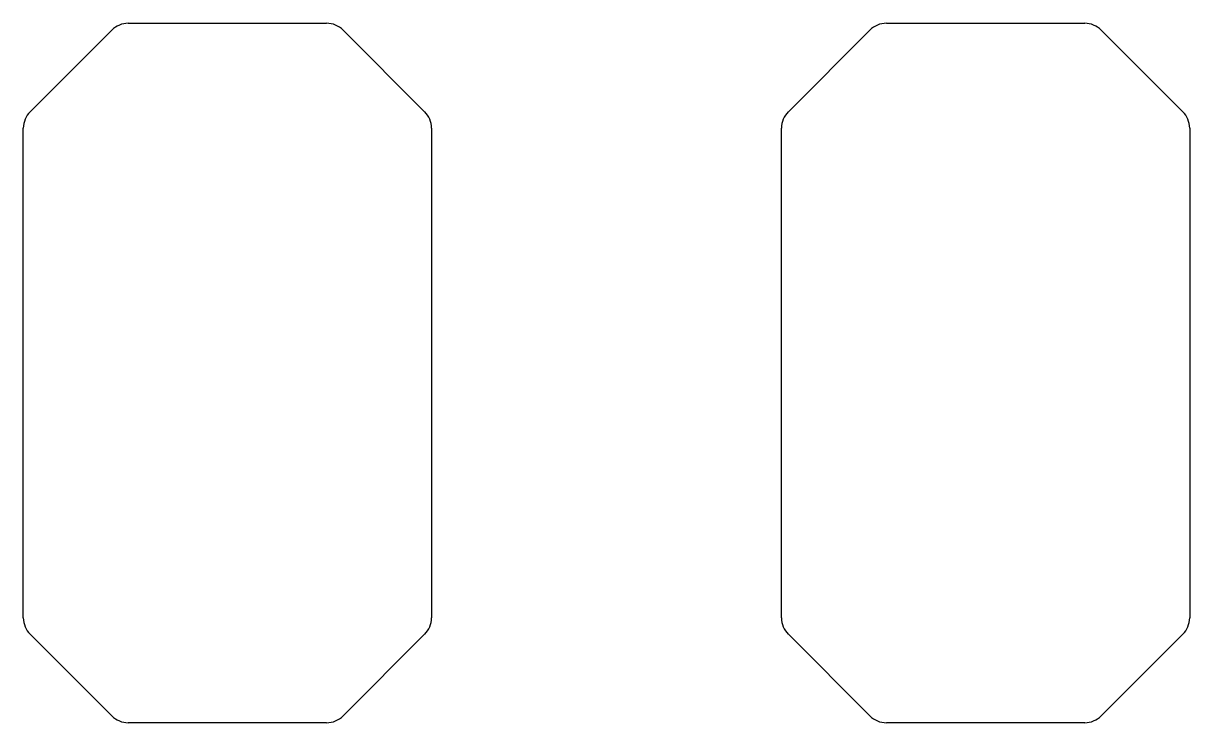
# Model space of a CAD drawing. Header units: millimetres. Extents: x 124 to 224, y -6 to 54.
import ezdxf

# ---------------------------------------------------------------- set-up
doc = ezdxf.new("R2010")
doc.units = ezdxf.units.MM

msp = doc.modelspace()

# ---------------------------------------------------------------- linework, layer by layer
for p, q in [((133, 54), (150, 54)), ((198, 54), (215, 54)), ((124.59, 46.41), (131.59, 53.41)), ((151.41, 53.41), (158.41, 46.41)), ((189.59, 46.41), (196.59, 53.41)), ((216.41, 53.41), (223.41, 46.41)), ((124, 3), (124, 45)), ((159, 45), (159, 3)), ((189, 3), (189, 45)), ((224, 45), (224, 3)), ((131.59, -5.41), (124.59, 1.59)), ((158.41, 1.59), (151.41, -5.41)), ((196.59, -5.41), (189.59, 1.59)), ((223.41, 1.59), (216.41, -5.41)), ((150, -6), (133, -6)), ((215, -6), (198, -6))]:
    msp.add_line(p, q)
for centre, start, end in [((133, 52), 450, 135), ((150, 52), 405, 90), ((198, 52), 450, 135), ((215, 52), 405, 90), ((126, 45), 135, 180), ((157, 45), 360, 45), ((191, 45), 135, 180), ((222, 45), 360, 45), ((126, 3), 180, 225), ((157, 3), 315, 0), ((191, 3), 180, 225), ((222, 3), 315, 0), ((133, -4), 225, 270), ((150, -4), 270, 315), ((198, -4), 225, 270), ((215, -4), 270, 315)]:
    msp.add_arc(centre, 2, start, end)

doc.saveas('drawing.dxf')
